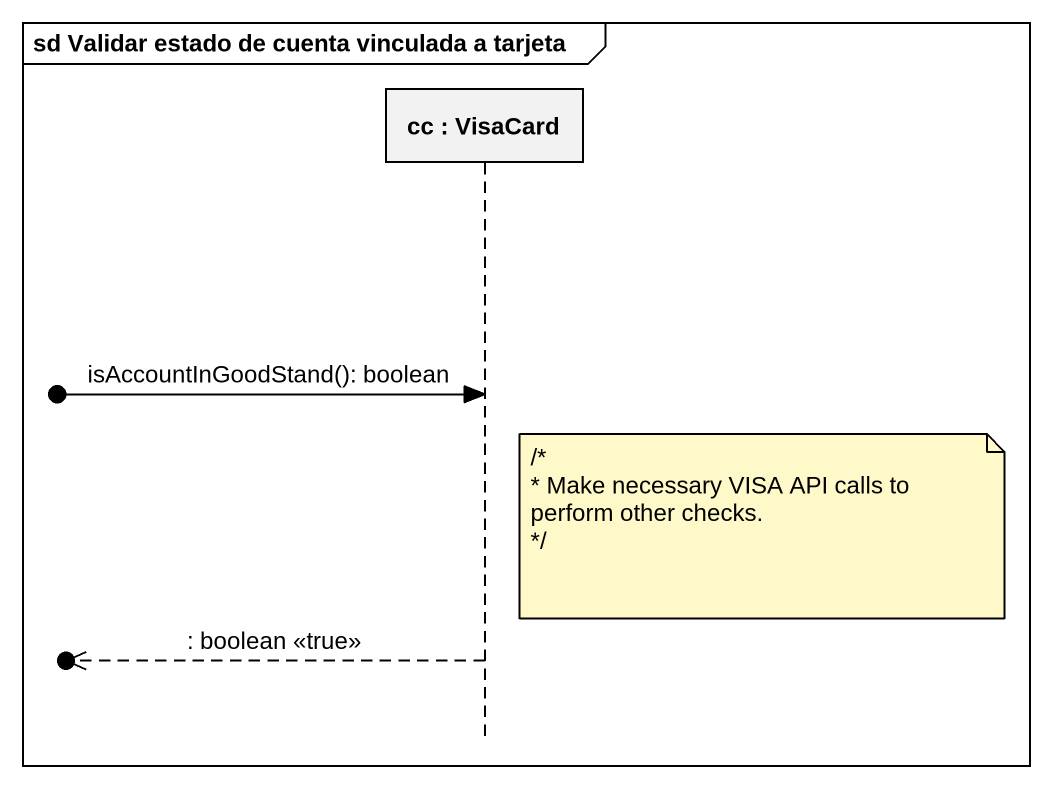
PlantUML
@startuml
mainframe sd Validar estado de cuenta vinculada a tarjeta
hide footbox
participant "cc : VisaCard" as cc

[o-> cc : isAccountInGoodStand(): boolean
note right of cc
  /*
  * Make necessary VISA API calls to perform other checks.
  */
end note
[o<<-- cc : : boolean <<true>>
@enduml
